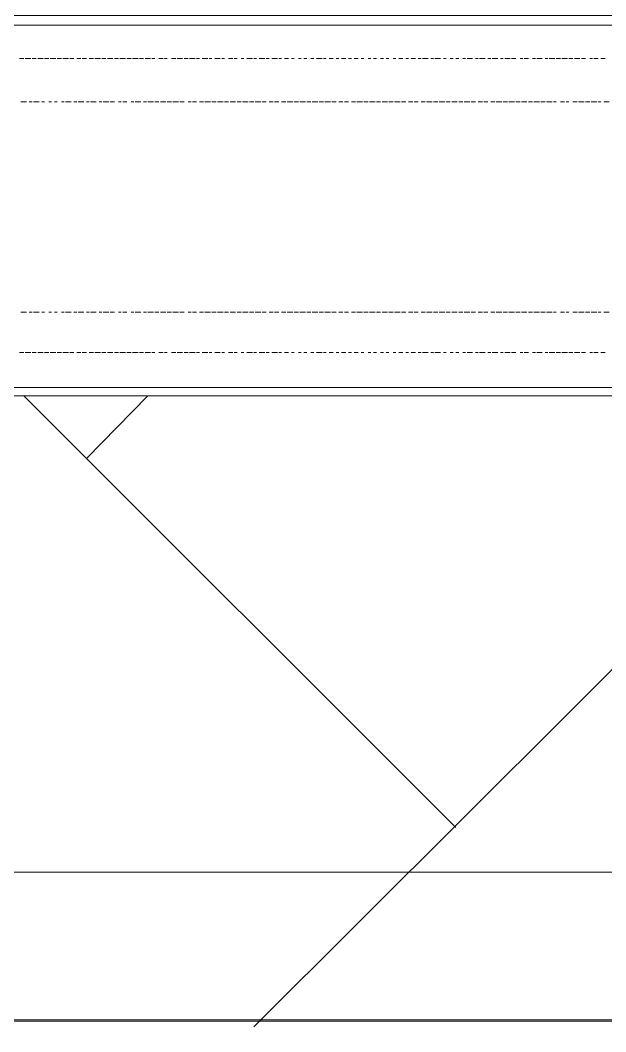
# Model space of a CAD drawing. Header units: millimetres. Extents: x 2928 to 3112, y 1220 to 1280.
# Drawn here: x 2962.294 to 2962.994, y 1264.538 to 1265.748 of the extents above; entities that cross this region are included whole.
import ezdxf

# ---------------------------------------------------------------- set-up
doc = ezdxf.new("R2010")
doc.units = ezdxf.units.MM

msp = doc.modelspace()

# ---------------------------------------------------------------- linework, layer by layer
at = {"color": 7, "linetype": 'Continuous', "lineweight": 20, "true_color": 0x000007}
msp.add_lwpolyline([(2961.2866, 1265.75397), (2963.3033, 1265.75397), (2963.3033, 1265.29896), (2961.2866, 1265.29896)], close=True, dxfattribs=at)
at = {"color": 253, "linetype": 'Continuous', "lineweight": 5, "true_color": 0x9a9a9a}
for points in [[(2961.2866, 1265.7423), (2963.3033, 1265.7423), (2963.3033, 1265.7423)], [(2961.2866, 1265.30896), (2963.3033, 1265.30896), (2963.3033, 1265.30896)], [(2982.93191, 1264.72896), (2957.39321, 1264.72896), (2957.39321, 1264.72896)]]:
    msp.add_lwpolyline(points, dxfattribs=at)
at = {"color": 252, "linetype": 'Continuous', "lineweight": 13, "true_color": 0x989898}
for points in [[(2962.29328, 1265.7023), (2962.29828, 1265.7023), (2962.29828, 1265.7023)], [(2962.29995, 1265.7023), (2962.30662, 1265.7023), (2962.30662, 1265.7023)], [(2962.30828, 1265.7023), (2962.31328, 1265.7023), (2962.31328, 1265.7023)], [(2962.31495, 1265.7023), (2962.32162, 1265.7023), (2962.32162, 1265.7023)], [(2962.32328, 1265.7023), (2962.32828, 1265.7023), (2962.32828, 1265.7023)], [(2962.32995, 1265.7023), (2962.33662, 1265.7023), (2962.33662, 1265.7023)], [(2962.33828, 1265.7023), (2962.34328, 1265.7023), (2962.34328, 1265.7023)], [(2962.34495, 1265.7023), (2962.35162, 1265.7023), (2962.35162, 1265.7023)], [(2962.35328, 1265.7023), (2962.35828, 1265.7023), (2962.35828, 1265.7023)], [(2962.36162, 1265.7023), (2962.36662, 1265.7023), (2962.36662, 1265.7023)], [(2962.36828, 1265.7023), (2962.37328, 1265.7023), (2962.37328, 1265.7023)], [(2962.37662, 1265.7023), (2962.38162, 1265.7023), (2962.38162, 1265.7023)], [(2962.38328, 1265.7023), (2962.38995, 1265.7023), (2962.38995, 1265.7023)], [(2962.39162, 1265.7023), (2962.39662, 1265.7023), (2962.39662, 1265.7023)], [(2962.39829, 1265.7023), (2962.40495, 1265.7023), (2962.40495, 1265.7023)], [(2962.40662, 1265.7023), (2962.41162, 1265.7023), (2962.41162, 1265.7023)], [(2962.41329, 1265.7023), (2962.41995, 1265.7023), (2962.41995, 1265.7023)], [(2962.42162, 1265.7023), (2962.42662, 1265.7023), (2962.42662, 1265.7023)], [(2962.42829, 1265.7023), (2962.43495, 1265.7023), (2962.43495, 1265.7023)], [(2962.43662, 1265.7023), (2962.44162, 1265.7023), (2962.44162, 1265.7023)], [(2962.44329, 1265.7023), (2962.44995, 1265.7023), (2962.44995, 1265.7023)], [(2962.45162, 1265.7023), (2962.45495, 1265.7023), (2962.45495, 1265.7023)], [(2962.45995, 1265.7023), (2962.46495, 1265.7023), (2962.46495, 1265.7023)], [(2962.46662, 1265.7023), (2962.46995, 1265.7023), (2962.46995, 1265.7023)], [(2962.47495, 1265.7023), (2962.47995, 1265.7023), (2962.47995, 1265.7023)], [(2962.48162, 1265.7023), (2962.48829, 1265.7023), (2962.48829, 1265.7023)], [(2962.48995, 1265.7023), (2962.49495, 1265.7023), (2962.49495, 1265.7023)], [(2962.49662, 1265.7023), (2962.50329, 1265.7023), (2962.50329, 1265.7023)], [(2962.50495, 1265.7023), (2962.50829, 1265.7023), (2962.50829, 1265.7023)], [(2962.51162, 1265.7023), (2962.51829, 1265.7023), (2962.51829, 1265.7023)], [(2962.51995, 1265.7023), (2962.52329, 1265.7023), (2962.52329, 1265.7023)], [(2962.52662, 1265.7023), (2962.53329, 1265.7023), (2962.53329, 1265.7023)], [(2962.53495, 1265.7023), (2962.53829, 1265.7023), (2962.53829, 1265.7023)], [(2962.54329, 1265.7023), (2962.54829, 1265.7023), (2962.54829, 1265.7023)], [(2962.54995, 1265.7023), (2962.55329, 1265.7023), (2962.55329, 1265.7023)], [(2962.55829, 1265.7023), (2962.56162, 1265.7023), (2962.56162, 1265.7023)], [(2962.56495, 1265.7023), (2962.57162, 1265.7023), (2962.57162, 1265.7023)], [(2962.57329, 1265.7023), (2962.57662, 1265.7023), (2962.57662, 1265.7023)], [(2962.57995, 1265.7023), (2962.58662, 1265.7023), (2962.58662, 1265.7023)], [(2962.58829, 1265.7023), (2962.59162, 1265.7023), (2962.59162, 1265.7023)], [(2962.59495, 1265.7023), (2962.60162, 1265.7023), (2962.60162, 1265.7023)], [(2962.60329, 1265.7023), (2962.60662, 1265.7023), (2962.60662, 1265.7023)], [(2962.60995, 1265.7023), (2962.61495, 1265.7023), (2962.61495, 1265.7023)], [(2962.61829, 1265.7023), (2962.62162, 1265.7023), (2962.62162, 1265.7023)], [(2962.62662, 1265.7023), (2962.62996, 1265.7023), (2962.62996, 1265.7023)], [(2962.63329, 1265.7023), (2962.63662, 1265.7023), (2962.63662, 1265.7023)], [(2962.64162, 1265.7023), (2962.64496, 1265.7023), (2962.64496, 1265.7023)], [(2962.64829, 1265.7023), (2962.65496, 1265.7023), (2962.65496, 1265.7023)], [(2962.65662, 1265.7023), (2962.65996, 1265.7023), (2962.65996, 1265.7023)], [(2962.66329, 1265.7023), (2962.66829, 1265.7023), (2962.66829, 1265.7023)], [(2962.67162, 1265.7023), (2962.67496, 1265.7023), (2962.67496, 1265.7023)], [(2962.67829, 1265.7023), (2962.68329, 1265.7023), (2962.68329, 1265.7023)], [(2962.68662, 1265.7023), (2962.68996, 1265.7023), (2962.68996, 1265.7023)], [(2962.69329, 1265.7023), (2962.69829, 1265.7023), (2962.69829, 1265.7023)], [(2962.70162, 1265.7023), (2962.70496, 1265.7023), (2962.70496, 1265.7023)], [(2962.70996, 1265.7023), (2962.71329, 1265.7023), (2962.71329, 1265.7023)], [(2962.71662, 1265.7023), (2962.71996, 1265.7023), (2962.71996, 1265.7023)], [(2962.72496, 1265.7023), (2962.72829, 1265.7023), (2962.72829, 1265.7023)], [(2962.73162, 1265.7023), (2962.73496, 1265.7023), (2962.73496, 1265.7023)], [(2962.73996, 1265.7023), (2962.74329, 1265.7023), (2962.74329, 1265.7023)], [(2962.74662, 1265.7023), (2962.75162, 1265.7023), (2962.75162, 1265.7023)], [(2962.75496, 1265.7023), (2962.75829, 1265.7023), (2962.75829, 1265.7023)], [(2962.76162, 1265.7023), (2962.76662, 1265.7023), (2962.76662, 1265.7023)], [(2962.76996, 1265.7023), (2962.77329, 1265.7023), (2962.77329, 1265.7023)], [(2962.77496, 1265.7023), (2962.78162, 1265.7023), (2962.78162, 1265.7023)], [(2962.78496, 1265.7023), (2962.78829, 1265.7023), (2962.78829, 1265.7023)], [(2962.78996, 1265.7023), (2962.79662, 1265.7023), (2962.79662, 1265.7023)], [(2962.79996, 1265.7023), (2962.80329, 1265.7023), (2962.80329, 1265.7023)], [(2962.80829, 1265.7023), (2962.81162, 1265.7023), (2962.81162, 1265.7023)], [(2962.81496, 1265.7023), (2962.81829, 1265.7023), (2962.81829, 1265.7023)], [(2962.82329, 1265.7023), (2962.82662, 1265.7023), (2962.82662, 1265.7023)], [(2962.82829, 1265.7023), (2962.83496, 1265.7023), (2962.83496, 1265.7023)], [(2962.83829, 1265.7023), (2962.84162, 1265.7023), (2962.84162, 1265.7023)], [(2962.84329, 1265.7023), (2962.84996, 1265.7023), (2962.84996, 1265.7023)], [(2962.85329, 1265.7023), (2962.85662, 1265.7023), (2962.85662, 1265.7023)], [(2962.85829, 1265.7023), (2962.86496, 1265.7023), (2962.86496, 1265.7023)], [(2962.86829, 1265.7023), (2962.87163, 1265.7023), (2962.87163, 1265.7023)], [(2962.87329, 1265.7023), (2962.87996, 1265.7023), (2962.87996, 1265.7023)], [(2962.88163, 1265.7023), (2962.88663, 1265.7023), (2962.88663, 1265.7023)], [(2962.89163, 1265.7023), (2962.89496, 1265.7023), (2962.89496, 1265.7023)], [(2962.89663, 1265.7023), (2962.90163, 1265.7023), (2962.90163, 1265.7023)], [(2962.90663, 1265.7023), (2962.90996, 1265.7023), (2962.90996, 1265.7023)], [(2962.91163, 1265.7023), (2962.91829, 1265.7023), (2962.91829, 1265.7023)], [(2962.92163, 1265.7023), (2962.92496, 1265.7023), (2962.92496, 1265.7023)], [(2962.92663, 1265.7023), (2962.93329, 1265.7023), (2962.93329, 1265.7023)], [(2962.93496, 1265.7023), (2962.93996, 1265.7023), (2962.93996, 1265.7023)], [(2962.94163, 1265.7023), (2962.94829, 1265.7023), (2962.94829, 1265.7023)], [(2962.94996, 1265.7023), (2962.95496, 1265.7023), (2962.95496, 1265.7023)], [(2962.95663, 1265.7023), (2962.96329, 1265.7023), (2962.96329, 1265.7023)], [(2962.96496, 1265.7023), (2962.96996, 1265.7023), (2962.96996, 1265.7023)], [(2962.97496, 1265.7023), (2962.97829, 1265.7023), (2962.97829, 1265.7023)], [(2962.97996, 1265.7023), (2962.98496, 1265.7023), (2962.98496, 1265.7023)], [(2962.98829, 1265.7023), (2962.99329, 1265.7023), (2962.99329, 1265.7023)], [(2962.29495, 1265.65064), (2962.30162, 1265.65064), (2962.30162, 1265.65064)], [(2962.30495, 1265.65064), (2962.30828, 1265.65064), (2962.30828, 1265.65064)], [(2962.30995, 1265.65064), (2962.31662, 1265.65064), (2962.31662, 1265.65064)], [(2962.31995, 1265.65064), (2962.32328, 1265.65064), (2962.32328, 1265.65064)], [(2962.32828, 1265.65064), (2962.33162, 1265.65064), (2962.33162, 1265.65064)], [(2962.33495, 1265.65064), (2962.33828, 1265.65064), (2962.33828, 1265.65064)], [(2962.34328, 1265.65064), (2962.34662, 1265.65064), (2962.34662, 1265.65064)], [(2962.34828, 1265.65064), (2962.35495, 1265.65064), (2962.35495, 1265.65064)], [(2962.35828, 1265.65064), (2962.36162, 1265.65064), (2962.36162, 1265.65064)], [(2962.36328, 1265.65064), (2962.36995, 1265.65064), (2962.36995, 1265.65064)], [(2962.37328, 1265.65064), (2962.37662, 1265.65064), (2962.37662, 1265.65064)], [(2962.37828, 1265.65064), (2962.38495, 1265.65064), (2962.38495, 1265.65064)], [(2962.38828, 1265.65064), (2962.39162, 1265.65064), (2962.39162, 1265.65064)], [(2962.39328, 1265.65064), (2962.39995, 1265.65064), (2962.39995, 1265.65064)], [(2962.40162, 1265.65064), (2962.40662, 1265.65064), (2962.40662, 1265.65064)], [(2962.41162, 1265.65064), (2962.41495, 1265.65064), (2962.41495, 1265.65064)], [(2962.41662, 1265.65064), (2962.42162, 1265.65064), (2962.42162, 1265.65064)], [(2962.42662, 1265.65064), (2962.42995, 1265.65064), (2962.42995, 1265.65064)], [(2962.43162, 1265.65064), (2962.43829, 1265.65064), (2962.43829, 1265.65064)], [(2962.44162, 1265.65064), (2962.44495, 1265.65064), (2962.44495, 1265.65064)], [(2962.44662, 1265.65064), (2962.45329, 1265.65064), (2962.45329, 1265.65064)], [(2962.45495, 1265.65064), (2962.45995, 1265.65064), (2962.45995, 1265.65064)], [(2962.46162, 1265.65064), (2962.46829, 1265.65064), (2962.46829, 1265.65064)], [(2962.46995, 1265.65064), (2962.47495, 1265.65064), (2962.47495, 1265.65064)], [(2962.47662, 1265.65064), (2962.48329, 1265.65064), (2962.48329, 1265.65064)], [(2962.48495, 1265.65064), (2962.48995, 1265.65064), (2962.48995, 1265.65064)], [(2962.49495, 1265.65064), (2962.49829, 1265.65064), (2962.49829, 1265.65064)], [(2962.49995, 1265.65064), (2962.50495, 1265.65064), (2962.50495, 1265.65064)], [(2962.50829, 1265.65064), (2962.51329, 1265.65064), (2962.51329, 1265.65064)], [(2962.51495, 1265.65064), (2962.52162, 1265.65064), (2962.52162, 1265.65064)], [(2962.52329, 1265.65064), (2962.52829, 1265.65064), (2962.52829, 1265.65064)], [(2962.52995, 1265.65064), (2962.53662, 1265.65064), (2962.53662, 1265.65064)], [(2962.53829, 1265.65064), (2962.54329, 1265.65064), (2962.54329, 1265.65064)], [(2962.54495, 1265.65064), (2962.55162, 1265.65064), (2962.55162, 1265.65064)], [(2962.55329, 1265.65064), (2962.55829, 1265.65064), (2962.55829, 1265.65064)], [(2962.55995, 1265.65064), (2962.56662, 1265.65064), (2962.56662, 1265.65064)], [(2962.56829, 1265.65064), (2962.57329, 1265.65064), (2962.57329, 1265.65064)], [(2962.57495, 1265.65064), (2962.58162, 1265.65064), (2962.58162, 1265.65064)], [(2962.58329, 1265.65064), (2962.58829, 1265.65064), (2962.58829, 1265.65064)], [(2962.59162, 1265.65064), (2962.59662, 1265.65064), (2962.59662, 1265.65064)], [(2962.59829, 1265.65064), (2962.60329, 1265.65064), (2962.60329, 1265.65064)], [(2962.60662, 1265.65064), (2962.61162, 1265.65064), (2962.61162, 1265.65064)], [(2962.61329, 1265.65064), (2962.61995, 1265.65064), (2962.61995, 1265.65064)], [(2962.62162, 1265.65064), (2962.62662, 1265.65064), (2962.62662, 1265.65064)], [(2962.62829, 1265.65064), (2962.63496, 1265.65064), (2962.63496, 1265.65064)], [(2962.63662, 1265.65064), (2962.64162, 1265.65064), (2962.64162, 1265.65064)], [(2962.64329, 1265.65064), (2962.64996, 1265.65064), (2962.64996, 1265.65064)], [(2962.65162, 1265.65064), (2962.65662, 1265.65064), (2962.65662, 1265.65064)], [(2962.65829, 1265.65064), (2962.66496, 1265.65064), (2962.66496, 1265.65064)], [(2962.66662, 1265.65064), (2962.67162, 1265.65064), (2962.67162, 1265.65064)], [(2962.67496, 1265.65064), (2962.67996, 1265.65064), (2962.67996, 1265.65064)], [(2962.68162, 1265.65064), (2962.68662, 1265.65064), (2962.68662, 1265.65064)], [(2962.68996, 1265.65064), (2962.69496, 1265.65064), (2962.69496, 1265.65064)], [(2962.69662, 1265.65064), (2962.70329, 1265.65064), (2962.70329, 1265.65064)], [(2962.70496, 1265.65064), (2962.70996, 1265.65064), (2962.70996, 1265.65064)], [(2962.71162, 1265.65064), (2962.71829, 1265.65064), (2962.71829, 1265.65064)], [(2962.71996, 1265.65064), (2962.72496, 1265.65064), (2962.72496, 1265.65064)], [(2962.72662, 1265.65064), (2962.73329, 1265.65064), (2962.73329, 1265.65064)], [(2962.73496, 1265.65064), (2962.73996, 1265.65064), (2962.73996, 1265.65064)], [(2962.74162, 1265.65064), (2962.74829, 1265.65064), (2962.74829, 1265.65064)], [(2962.74996, 1265.65064), (2962.75496, 1265.65064), (2962.75496, 1265.65064)], [(2962.75829, 1265.65064), (2962.76329, 1265.65064), (2962.76329, 1265.65064)], [(2962.76496, 1265.65064), (2962.76996, 1265.65064), (2962.76996, 1265.65064)], [(2962.77329, 1265.65064), (2962.77829, 1265.65064), (2962.77829, 1265.65064)], [(2962.77996, 1265.65064), (2962.78662, 1265.65064), (2962.78662, 1265.65064)], [(2962.78829, 1265.65064), (2962.79329, 1265.65064), (2962.79329, 1265.65064)], [(2962.79496, 1265.65064), (2962.80162, 1265.65064), (2962.80162, 1265.65064)], [(2962.80329, 1265.65064), (2962.80829, 1265.65064), (2962.80829, 1265.65064)], [(2962.80996, 1265.65064), (2962.81662, 1265.65064), (2962.81662, 1265.65064)], [(2962.81829, 1265.65064), (2962.82329, 1265.65064), (2962.82329, 1265.65064)], [(2962.82496, 1265.65064), (2962.83162, 1265.65064), (2962.83162, 1265.65064)], [(2962.83329, 1265.65064), (2962.83829, 1265.65064), (2962.83829, 1265.65064)], [(2962.84162, 1265.65064), (2962.84662, 1265.65064), (2962.84662, 1265.65064)], [(2962.84829, 1265.65064), (2962.85329, 1265.65064), (2962.85329, 1265.65064)], [(2962.85662, 1265.65064), (2962.86163, 1265.65064), (2962.86163, 1265.65064)], [(2962.86329, 1265.65064), (2962.86996, 1265.65064), (2962.86996, 1265.65064)], [(2962.87163, 1265.65064), (2962.87663, 1265.65064), (2962.87663, 1265.65064)], [(2962.87829, 1265.65064), (2962.88496, 1265.65064), (2962.88496, 1265.65064)], [(2962.88663, 1265.65064), (2962.89163, 1265.65064), (2962.89163, 1265.65064)], [(2962.89329, 1265.65064), (2962.89996, 1265.65064), (2962.89996, 1265.65064)], [(2962.90163, 1265.65064), (2962.90663, 1265.65064), (2962.90663, 1265.65064)], [(2962.90829, 1265.65064), (2962.91496, 1265.65064), (2962.91496, 1265.65064)], [(2962.91663, 1265.65064), (2962.92163, 1265.65064), (2962.92163, 1265.65064)], [(2962.92329, 1265.65064), (2962.92996, 1265.65064), (2962.92996, 1265.65064)], [(2962.93163, 1265.65064), (2962.93496, 1265.65064), (2962.93496, 1265.65064)], [(2962.93996, 1265.65064), (2962.94496, 1265.65064), (2962.94496, 1265.65064)], [(2962.94663, 1265.65064), (2962.94996, 1265.65064), (2962.94996, 1265.65064)], [(2962.95496, 1265.65064), (2962.95996, 1265.65064), (2962.95996, 1265.65064)], [(2962.96163, 1265.65064), (2962.96829, 1265.65064), (2962.96829, 1265.65064)], [(2962.96996, 1265.65064), (2962.97496, 1265.65064), (2962.97496, 1265.65064)], [(2962.97663, 1265.65064), (2962.98329, 1265.65064), (2962.98329, 1265.65064)], [(2962.98496, 1265.65064), (2962.98829, 1265.65064), (2962.98829, 1265.65064)], [(2962.99163, 1265.65064), (2962.99829, 1265.65064), (2962.99829, 1265.65064)], [(2962.30162, 1265.39897), (2962.29495, 1265.39897), (2962.29495, 1265.39897)], [(2962.30828, 1265.39897), (2962.30495, 1265.39897), (2962.30495, 1265.39897)], [(2962.31662, 1265.39897), (2962.30995, 1265.39897), (2962.30995, 1265.39897)], [(2962.32328, 1265.39897), (2962.31995, 1265.39897), (2962.31995, 1265.39897)], [(2962.33162, 1265.39897), (2962.32828, 1265.39897), (2962.32828, 1265.39897)], [(2962.33828, 1265.39897), (2962.33495, 1265.39897), (2962.33495, 1265.39897)], [(2962.34662, 1265.39897), (2962.34328, 1265.39897), (2962.34328, 1265.39897)], [(2962.35495, 1265.39897), (2962.34828, 1265.39897), (2962.34828, 1265.39897)], [(2962.36162, 1265.39897), (2962.35828, 1265.39897), (2962.35828, 1265.39897)], [(2962.36995, 1265.39897), (2962.36328, 1265.39897), (2962.36328, 1265.39897)], [(2962.37662, 1265.39897), (2962.37328, 1265.39897), (2962.37328, 1265.39897)], [(2962.38495, 1265.39897), (2962.37828, 1265.39897), (2962.37828, 1265.39897)], [(2962.39162, 1265.39897), (2962.38828, 1265.39897), (2962.38828, 1265.39897)], [(2962.39995, 1265.39897), (2962.39328, 1265.39897), (2962.39328, 1265.39897)], [(2962.40662, 1265.39897), (2962.40162, 1265.39897), (2962.40162, 1265.39897)], [(2962.41495, 1265.39897), (2962.41162, 1265.39897), (2962.41162, 1265.39897)], [(2962.42162, 1265.39897), (2962.41662, 1265.39897), (2962.41662, 1265.39897)], [(2962.42995, 1265.39897), (2962.42662, 1265.39897), (2962.42662, 1265.39897)], [(2962.43829, 1265.39897), (2962.43162, 1265.39897), (2962.43162, 1265.39897)], [(2962.44495, 1265.39897), (2962.44162, 1265.39897), (2962.44162, 1265.39897)], [(2962.45329, 1265.39897), (2962.44662, 1265.39897), (2962.44662, 1265.39897)], [(2962.45995, 1265.39897), (2962.45495, 1265.39897), (2962.45495, 1265.39897)], [(2962.46829, 1265.39897), (2962.46162, 1265.39897), (2962.46162, 1265.39897)], [(2962.47495, 1265.39897), (2962.46995, 1265.39897), (2962.46995, 1265.39897)], [(2962.48329, 1265.39897), (2962.47662, 1265.39897), (2962.47662, 1265.39897)], [(2962.48995, 1265.39897), (2962.48495, 1265.39897), (2962.48495, 1265.39897)], [(2962.49829, 1265.39897), (2962.49495, 1265.39897), (2962.49495, 1265.39897)], [(2962.50495, 1265.39897), (2962.49995, 1265.39897), (2962.49995, 1265.39897)], [(2962.51329, 1265.39897), (2962.50829, 1265.39897), (2962.50829, 1265.39897)], [(2962.52162, 1265.39897), (2962.51495, 1265.39897), (2962.51495, 1265.39897)], [(2962.52829, 1265.39897), (2962.52329, 1265.39897), (2962.52329, 1265.39897)], [(2962.53662, 1265.39897), (2962.52995, 1265.39897), (2962.52995, 1265.39897)], [(2962.54329, 1265.39897), (2962.53829, 1265.39897), (2962.53829, 1265.39897)], [(2962.55162, 1265.39897), (2962.54495, 1265.39897), (2962.54495, 1265.39897)], [(2962.55829, 1265.39897), (2962.55329, 1265.39897), (2962.55329, 1265.39897)], [(2962.56662, 1265.39897), (2962.55995, 1265.39897), (2962.55995, 1265.39897)], [(2962.57329, 1265.39897), (2962.56829, 1265.39897), (2962.56829, 1265.39897)], [(2962.58162, 1265.39897), (2962.57495, 1265.39897), (2962.57495, 1265.39897)], [(2962.58829, 1265.39897), (2962.58329, 1265.39897), (2962.58329, 1265.39897)], [(2962.59662, 1265.39897), (2962.59162, 1265.39897), (2962.59162, 1265.39897)], [(2962.60329, 1265.39897), (2962.59829, 1265.39897), (2962.59829, 1265.39897)], [(2962.61162, 1265.39897), (2962.60662, 1265.39897), (2962.60662, 1265.39897)], [(2962.61995, 1265.39897), (2962.61329, 1265.39897), (2962.61329, 1265.39897)], [(2962.62662, 1265.39897), (2962.62162, 1265.39897), (2962.62162, 1265.39897)], [(2962.63496, 1265.39897), (2962.62829, 1265.39897), (2962.62829, 1265.39897)], [(2962.64162, 1265.39897), (2962.63662, 1265.39897), (2962.63662, 1265.39897)], [(2962.64996, 1265.39897), (2962.64329, 1265.39897), (2962.64329, 1265.39897)], [(2962.65662, 1265.39897), (2962.65162, 1265.39897), (2962.65162, 1265.39897)], [(2962.66496, 1265.39897), (2962.65829, 1265.39897), (2962.65829, 1265.39897)], [(2962.67162, 1265.39897), (2962.66662, 1265.39897), (2962.66662, 1265.39897)], [(2962.67996, 1265.39897), (2962.67496, 1265.39897), (2962.67496, 1265.39897)], [(2962.68662, 1265.39897), (2962.68162, 1265.39897), (2962.68162, 1265.39897)], [(2962.69496, 1265.39897), (2962.68996, 1265.39897), (2962.68996, 1265.39897)], [(2962.70329, 1265.39897), (2962.69662, 1265.39897), (2962.69662, 1265.39897)], [(2962.70996, 1265.39897), (2962.70496, 1265.39897), (2962.70496, 1265.39897)], [(2962.71829, 1265.39897), (2962.71162, 1265.39897), (2962.71162, 1265.39897)], [(2962.72496, 1265.39897), (2962.71996, 1265.39897), (2962.71996, 1265.39897)], [(2962.73329, 1265.39897), (2962.72662, 1265.39897), (2962.72662, 1265.39897)], [(2962.73996, 1265.39897), (2962.73496, 1265.39897), (2962.73496, 1265.39897)], [(2962.74829, 1265.39897), (2962.74162, 1265.39897), (2962.74162, 1265.39897)], [(2962.75496, 1265.39897), (2962.74996, 1265.39897), (2962.74996, 1265.39897)], [(2962.76329, 1265.39897), (2962.75829, 1265.39897), (2962.75829, 1265.39897)], [(2962.76996, 1265.39897), (2962.76496, 1265.39897), (2962.76496, 1265.39897)], [(2962.77829, 1265.39897), (2962.77329, 1265.39897), (2962.77329, 1265.39897)], [(2962.78662, 1265.39897), (2962.77996, 1265.39897), (2962.77996, 1265.39897)], [(2962.79329, 1265.39897), (2962.78829, 1265.39897), (2962.78829, 1265.39897)], [(2962.80162, 1265.39897), (2962.79496, 1265.39897), (2962.79496, 1265.39897)], [(2962.80829, 1265.39897), (2962.80329, 1265.39897), (2962.80329, 1265.39897)], [(2962.81662, 1265.39897), (2962.80996, 1265.39897), (2962.80996, 1265.39897)], [(2962.82329, 1265.39897), (2962.81829, 1265.39897), (2962.81829, 1265.39897)], [(2962.83162, 1265.39897), (2962.82496, 1265.39897), (2962.82496, 1265.39897)], [(2962.83829, 1265.39897), (2962.83329, 1265.39897), (2962.83329, 1265.39897)], [(2962.84662, 1265.39897), (2962.84162, 1265.39897), (2962.84162, 1265.39897)], [(2962.85329, 1265.39897), (2962.84829, 1265.39897), (2962.84829, 1265.39897)], [(2962.86163, 1265.39897), (2962.85662, 1265.39897), (2962.85662, 1265.39897)], [(2962.86996, 1265.39897), (2962.86329, 1265.39897), (2962.86329, 1265.39897)], [(2962.87663, 1265.39897), (2962.87163, 1265.39897), (2962.87163, 1265.39897)], [(2962.88496, 1265.39897), (2962.87829, 1265.39897), (2962.87829, 1265.39897)], [(2962.89163, 1265.39897), (2962.88663, 1265.39897), (2962.88663, 1265.39897)], [(2962.89996, 1265.39897), (2962.89329, 1265.39897), (2962.89329, 1265.39897)], [(2962.90663, 1265.39897), (2962.90163, 1265.39897), (2962.90163, 1265.39897)], [(2962.91496, 1265.39897), (2962.90829, 1265.39897), (2962.90829, 1265.39897)], [(2962.92163, 1265.39897), (2962.91663, 1265.39897), (2962.91663, 1265.39897)], [(2962.92996, 1265.39897), (2962.92329, 1265.39897), (2962.92329, 1265.39897)], [(2962.93496, 1265.39897), (2962.93163, 1265.39897), (2962.93163, 1265.39897)], [(2962.94496, 1265.39897), (2962.93996, 1265.39897), (2962.93996, 1265.39897)], [(2962.94996, 1265.39897), (2962.94663, 1265.39897), (2962.94663, 1265.39897)], [(2962.95996, 1265.39897), (2962.95496, 1265.39897), (2962.95496, 1265.39897)], [(2962.96829, 1265.39897), (2962.96163, 1265.39897), (2962.96163, 1265.39897)], [(2962.97496, 1265.39897), (2962.96996, 1265.39897), (2962.96996, 1265.39897)], [(2962.98329, 1265.39897), (2962.97663, 1265.39897), (2962.97663, 1265.39897)], [(2962.98829, 1265.39897), (2962.98496, 1265.39897), (2962.98496, 1265.39897)], [(2962.99829, 1265.39897), (2962.99163, 1265.39897), (2962.99163, 1265.39897)], [(2962.29828, 1265.35063), (2962.29328, 1265.35063), (2962.29328, 1265.35063)], [(2962.30662, 1265.35063), (2962.29995, 1265.35063), (2962.29995, 1265.35063)], [(2962.31328, 1265.35063), (2962.30828, 1265.35063), (2962.30828, 1265.35063)], [(2962.32162, 1265.35063), (2962.31495, 1265.35063), (2962.31495, 1265.35063)], [(2962.32828, 1265.35063), (2962.32328, 1265.35063), (2962.32328, 1265.35063)], [(2962.33662, 1265.35063), (2962.32995, 1265.35063), (2962.32995, 1265.35063)], [(2962.34328, 1265.35063), (2962.33828, 1265.35063), (2962.33828, 1265.35063)], [(2962.35162, 1265.35063), (2962.34495, 1265.35063), (2962.34495, 1265.35063)], [(2962.35828, 1265.35063), (2962.35328, 1265.35063), (2962.35328, 1265.35063)], [(2962.36662, 1265.35063), (2962.36162, 1265.35063), (2962.36162, 1265.35063)], [(2962.37328, 1265.35063), (2962.36828, 1265.35063), (2962.36828, 1265.35063)], [(2962.38162, 1265.35063), (2962.37662, 1265.35063), (2962.37662, 1265.35063)], [(2962.38995, 1265.35063), (2962.38328, 1265.35063), (2962.38328, 1265.35063)], [(2962.39662, 1265.35063), (2962.39162, 1265.35063), (2962.39162, 1265.35063)], [(2962.40495, 1265.35063), (2962.39829, 1265.35063), (2962.39829, 1265.35063)], [(2962.41162, 1265.35063), (2962.40662, 1265.35063), (2962.40662, 1265.35063)], [(2962.41995, 1265.35063), (2962.41329, 1265.35063), (2962.41329, 1265.35063)], [(2962.42662, 1265.35063), (2962.42162, 1265.35063), (2962.42162, 1265.35063)], [(2962.43495, 1265.35063), (2962.42829, 1265.35063), (2962.42829, 1265.35063)], [(2962.44162, 1265.35063), (2962.43662, 1265.35063), (2962.43662, 1265.35063)], [(2962.44995, 1265.35063), (2962.44329, 1265.35063), (2962.44329, 1265.35063)], [(2962.45495, 1265.35063), (2962.45162, 1265.35063), (2962.45162, 1265.35063)], [(2962.46495, 1265.35063), (2962.45995, 1265.35063), (2962.45995, 1265.35063)], [(2962.46995, 1265.35063), (2962.46662, 1265.35063), (2962.46662, 1265.35063)], [(2962.47995, 1265.35063), (2962.47495, 1265.35063), (2962.47495, 1265.35063)], [(2962.48829, 1265.35063), (2962.48162, 1265.35063), (2962.48162, 1265.35063)], [(2962.49495, 1265.35063), (2962.48995, 1265.35063), (2962.48995, 1265.35063)], [(2962.50329, 1265.35063), (2962.49662, 1265.35063), (2962.49662, 1265.35063)], [(2962.50829, 1265.35063), (2962.50495, 1265.35063), (2962.50495, 1265.35063)], [(2962.51829, 1265.35063), (2962.51162, 1265.35063), (2962.51162, 1265.35063)], [(2962.52329, 1265.35063), (2962.51995, 1265.35063), (2962.51995, 1265.35063)], [(2962.53329, 1265.35063), (2962.52662, 1265.35063), (2962.52662, 1265.35063)], [(2962.53829, 1265.35063), (2962.53495, 1265.35063), (2962.53495, 1265.35063)], [(2962.54829, 1265.35063), (2962.54329, 1265.35063), (2962.54329, 1265.35063)], [(2962.55329, 1265.35063), (2962.54995, 1265.35063), (2962.54995, 1265.35063)], [(2962.56162, 1265.35063), (2962.55829, 1265.35063), (2962.55829, 1265.35063)], [(2962.57162, 1265.35063), (2962.56495, 1265.35063), (2962.56495, 1265.35063)], [(2962.57662, 1265.35063), (2962.57329, 1265.35063), (2962.57329, 1265.35063)], [(2962.58662, 1265.35063), (2962.57995, 1265.35063), (2962.57995, 1265.35063)], [(2962.59162, 1265.35063), (2962.58829, 1265.35063), (2962.58829, 1265.35063)], [(2962.60162, 1265.35063), (2962.59495, 1265.35063), (2962.59495, 1265.35063)], [(2962.60662, 1265.35063), (2962.60329, 1265.35063), (2962.60329, 1265.35063)], [(2962.61495, 1265.35063), (2962.60995, 1265.35063), (2962.60995, 1265.35063)], [(2962.62162, 1265.35063), (2962.61829, 1265.35063), (2962.61829, 1265.35063)], [(2962.62996, 1265.35063), (2962.62662, 1265.35063), (2962.62662, 1265.35063)], [(2962.63662, 1265.35063), (2962.63329, 1265.35063), (2962.63329, 1265.35063)], [(2962.64496, 1265.35063), (2962.64162, 1265.35063), (2962.64162, 1265.35063)], [(2962.65496, 1265.35063), (2962.64829, 1265.35063), (2962.64829, 1265.35063)], [(2962.65996, 1265.35063), (2962.65662, 1265.35063), (2962.65662, 1265.35063)], [(2962.66829, 1265.35063), (2962.66329, 1265.35063), (2962.66329, 1265.35063)], [(2962.67496, 1265.35063), (2962.67162, 1265.35063), (2962.67162, 1265.35063)], [(2962.68329, 1265.35063), (2962.67829, 1265.35063), (2962.67829, 1265.35063)], [(2962.68996, 1265.35063), (2962.68662, 1265.35063), (2962.68662, 1265.35063)], [(2962.69829, 1265.35063), (2962.69329, 1265.35063), (2962.69329, 1265.35063)], [(2962.70496, 1265.35063), (2962.70162, 1265.35063), (2962.70162, 1265.35063)], [(2962.71329, 1265.35063), (2962.70996, 1265.35063), (2962.70996, 1265.35063)], [(2962.71996, 1265.35063), (2962.71662, 1265.35063), (2962.71662, 1265.35063)], [(2962.72829, 1265.35063), (2962.72496, 1265.35063), (2962.72496, 1265.35063)], [(2962.73496, 1265.35063), (2962.73162, 1265.35063), (2962.73162, 1265.35063)], [(2962.74329, 1265.35063), (2962.73996, 1265.35063), (2962.73996, 1265.35063)], [(2962.75162, 1265.35063), (2962.74662, 1265.35063), (2962.74662, 1265.35063)], [(2962.75829, 1265.35063), (2962.75496, 1265.35063), (2962.75496, 1265.35063)], [(2962.76662, 1265.35063), (2962.76162, 1265.35063), (2962.76162, 1265.35063)], [(2962.77329, 1265.35063), (2962.76996, 1265.35063), (2962.76996, 1265.35063)], [(2962.78162, 1265.35063), (2962.77496, 1265.35063), (2962.77496, 1265.35063)], [(2962.78829, 1265.35063), (2962.78496, 1265.35063), (2962.78496, 1265.35063)], [(2962.79662, 1265.35063), (2962.78996, 1265.35063), (2962.78996, 1265.35063)], [(2962.80329, 1265.35063), (2962.79996, 1265.35063), (2962.79996, 1265.35063)], [(2962.81162, 1265.35063), (2962.80829, 1265.35063), (2962.80829, 1265.35063)], [(2962.81829, 1265.35063), (2962.81496, 1265.35063), (2962.81496, 1265.35063)], [(2962.82662, 1265.35063), (2962.82329, 1265.35063), (2962.82329, 1265.35063)], [(2962.83496, 1265.35063), (2962.82829, 1265.35063), (2962.82829, 1265.35063)], [(2962.84162, 1265.35063), (2962.83829, 1265.35063), (2962.83829, 1265.35063)], [(2962.84996, 1265.35063), (2962.84329, 1265.35063), (2962.84329, 1265.35063)], [(2962.85662, 1265.35063), (2962.85329, 1265.35063), (2962.85329, 1265.35063)], [(2962.86496, 1265.35063), (2962.85829, 1265.35063), (2962.85829, 1265.35063)], [(2962.87163, 1265.35063), (2962.86829, 1265.35063), (2962.86829, 1265.35063)], [(2962.87996, 1265.35063), (2962.87329, 1265.35063), (2962.87329, 1265.35063)], [(2962.88663, 1265.35063), (2962.88163, 1265.35063), (2962.88163, 1265.35063)], [(2962.89496, 1265.35063), (2962.89163, 1265.35063), (2962.89163, 1265.35063)], [(2962.90163, 1265.35063), (2962.89663, 1265.35063), (2962.89663, 1265.35063)], [(2962.90996, 1265.35063), (2962.90663, 1265.35063), (2962.90663, 1265.35063)], [(2962.91829, 1265.35063), (2962.91163, 1265.35063), (2962.91163, 1265.35063)], [(2962.92496, 1265.35063), (2962.92163, 1265.35063), (2962.92163, 1265.35063)], [(2962.93329, 1265.35063), (2962.92663, 1265.35063), (2962.92663, 1265.35063)], [(2962.93996, 1265.35063), (2962.93496, 1265.35063), (2962.93496, 1265.35063)], [(2962.94829, 1265.35063), (2962.94163, 1265.35063), (2962.94163, 1265.35063)], [(2962.95496, 1265.35063), (2962.94996, 1265.35063), (2962.94996, 1265.35063)], [(2962.96329, 1265.35063), (2962.95663, 1265.35063), (2962.95663, 1265.35063)], [(2962.96996, 1265.35063), (2962.96496, 1265.35063), (2962.96496, 1265.35063)], [(2962.97829, 1265.35063), (2962.97496, 1265.35063), (2962.97496, 1265.35063)], [(2962.98496, 1265.35063), (2962.97996, 1265.35063), (2962.97996, 1265.35063)], [(2962.99329, 1265.35063), (2962.98829, 1265.35063), (2962.98829, 1265.35063)]]:
    msp.add_lwpolyline(points, dxfattribs=at)
at = {"color": 9, "linetype": 'Continuous', "lineweight": 13, "true_color": 0xbababa}
for points in [[(2962.81496, 1264.78229), (2962.29828, 1265.29896), (2962.29828, 1265.29896)], [(2962.37328, 1265.22396), (2962.44662, 1265.29896), (2962.44662, 1265.29896)], [(2962.57329, 1264.54395), (2963.32997, 1265.29896), (2963.32997, 1265.29896)]]:
    msp.add_lwpolyline(points, dxfattribs=at)
at = {"color": 9, "linetype": 'Continuous', "lineweight": 5, "true_color": 0xbababa}
msp.add_lwpolyline([(2938.98795, 1264.55062), (2983.53859, 1264.55062), (2983.53859, 1238.80025)], dxfattribs=at)
at = {"color": 7, "linetype": 'Continuous', "lineweight": 5, "true_color": 0x000007}
msp.add_lwpolyline([(2983.03191, 1264.55229), (2957.29321, 1264.55229), (2957.29321, 1264.55229)], dxfattribs=at)

doc.saveas('drawing.dxf')
